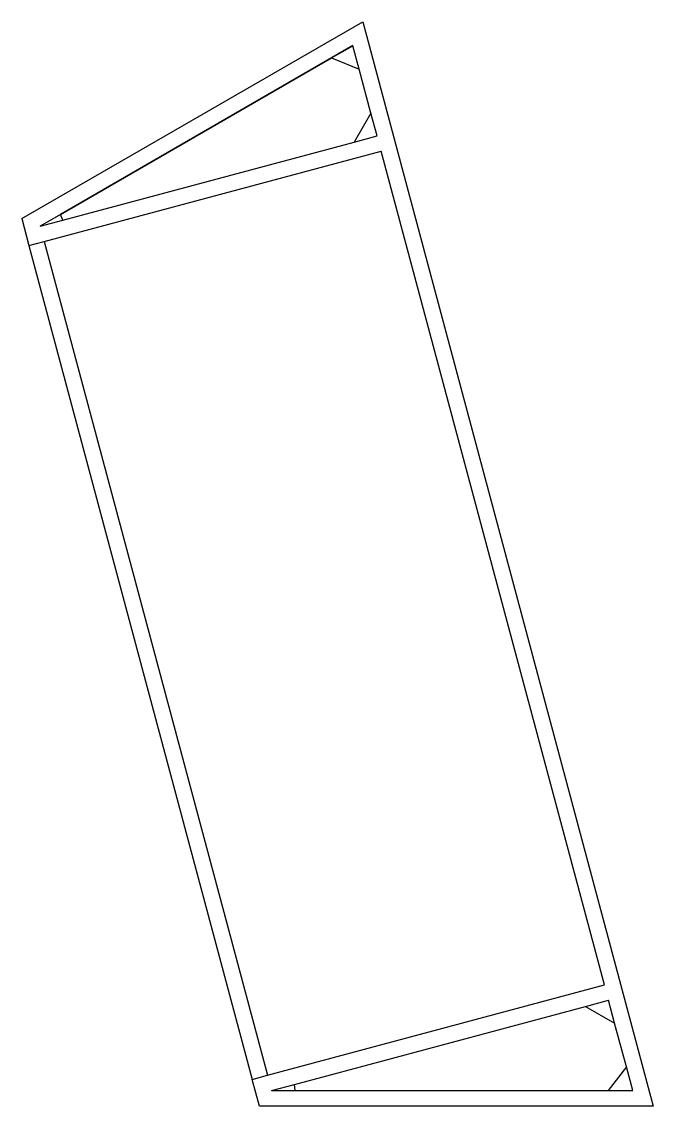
# Model space of a CAD drawing. Extents: x -112 to 689, y -703 to 672.
import ezdxf

# ---------------------------------------------------------------- set-up
doc = ezdxf.new("R2010")
doc.units = 0
doc.layers.get('0').update_dxf_attribs({"linetype": 'CONTINUOUS'})

msp = doc.modelspace()

# ---------------------------------------------------------------- linework, layer by layer
for p, q in [((-111.6, 422.2), (320.6, 671.7)), ((320.6, 671.7), (688.8, -702.5)), ((308, 641.4), (-62.3, 427.6)), ((281.1, 625.8), (308, 641.3)), ((308, 641.3), (308, 641.4)), ((316.1, 611.4), (308, 641.3)), ((-62.3, 427.6), (281.1, 625.8)), ((281.1, 625.8), (316.1, 611.4)), ((330.9, 556), (316.1, 611.4)), ((330.9, 556), (309.7, 519.2)), ((338.7, 527), (330.9, 556)), ((309.7, 519.2), (338.7, 527)), ((-59.3, 420.4), (309.7, 519.2)), ((-83.1, 393.3), (343.8, 507.7)), ((626.9, -548.8), (343.8, 507.7)), ((-62.3, 427.6), (-88.3, 412.6)), ((-59.3, 420.4), (-62.3, 427.6)), ((-62.3, 427.6), (-62.3, 427.6)), ((-111.6, 422.2), (-102.4, 388.1)), ((-88.3, 412.6), (-59.3, 420.4)), ((-102.4, 388.1), (-83.1, 393.3)), ((-102.4, 388.1), (180.6, -668.4)), ((-83.1, 393.3), (200, -663.2)), ((200, -663.2), (626.9, -548.8)), ((234.1, -674.7), (603, -575.9)), ((603, -575.9), (632.1, -568.1)), ((603, -575.9), (639.8, -597.1)), ((639.8, -597.1), (632.1, -568.1)), ((654.7, -652.5), (639.8, -597.1)), ((654.7, -652.5), (631.5, -682.5)), ((662.7, -682.5), (654.7, -652.5)), ((180.6, -668.4), (200, -663.2)), ((189.8, -702.5), (180.6, -668.4)), ((205.1, -682.5), (234.1, -674.7)), ((205.1, -682.5), (235.1, -682.5)), ((235.1, -682.5), (234.1, -674.7)), ((235.1, -682.5), (631.5, -682.5)), ((631.5, -682.5), (662.7, -682.5)), ((688.8, -702.5), (189.8, -702.5))]:
    msp.add_line(p, q)

doc.saveas('drawing.dxf')
